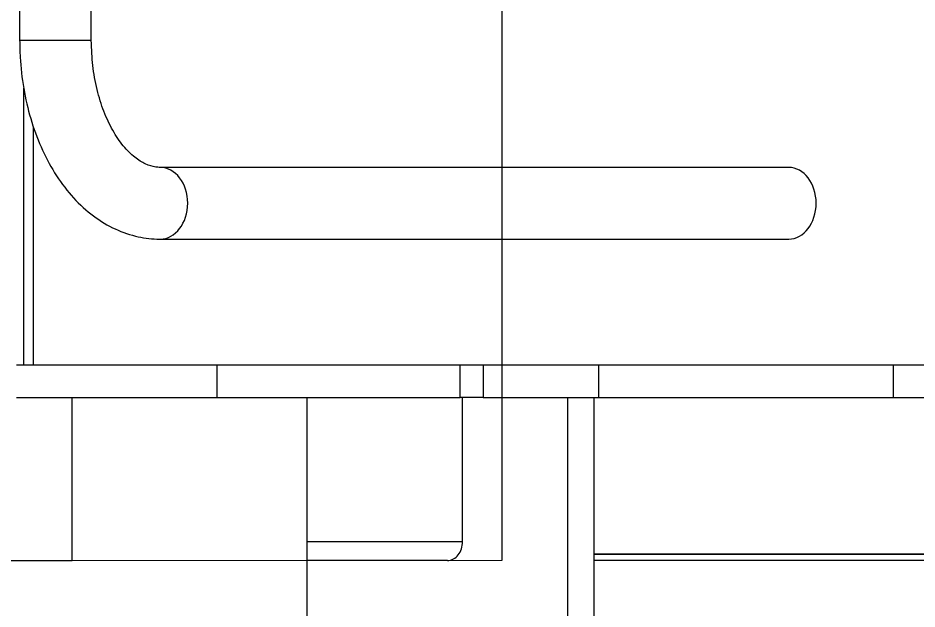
# Model space of a CAD drawing. Extents: x -681219 to -550379, y -242630 to -158199.
# Drawn here: x -602111.4 to -601835.5, y -233571.3 to -233390 of the extents above; entities that cross this region are included whole.
import ezdxf

# ---------------------------------------------------------------- set-up
doc = ezdxf.new("R2010")
doc.units = 0
doc.header["$LTSCALE"] = 1000
doc.linetypes.add('DASHED2', pattern=[9.525, 6.35, -3.175])
doc.layers.get('0').update_dxf_attribs({"linetype": 'CONTINUOUS'})
doc.layers.add('interface', color=251, linetype='DASHED2')

# ---------------------------------------------------------------- blocks, each defined once
blk = doc.blocks.new('CYPJ15001B0001XY_A_CYPJ1000_V_1')
at = {"color": 0, "linetype": 'ByBlock', "lineweight": -2}
for p, q in [((715, 719), (715, 781)), ((725, 719), (725, 781)), ((773, 743.47), (773, 627.15)), ((773, 627.15), (773, 743.47)), ((775, 743.47), (775, 627.15)), ((715, 628.65), (715, 719)), ((725, 719), (715, 719)), ((725, 628.65), (725, 719)), ((654.4, 686.87), (654.4, 494.03)), ((676.4, 494.03), (676.4, 686.87)), ((725, 628.65), (715, 628.65)), ((715, 593.14), (715, 628.65)), ((725, 593.14), (725, 628.65)), ((825, 627.15), (725, 627.15)), ((825, 619.12), (725, 619.12)), ((715, 593.14), (725, 593.14)), ((715, 586.1), (715, 593.14)), ((725, 593.14), (725, 586.1)), ((715, 511.5), (715, 586.1)), ((725, 586.1), (715, 586.1)), ((769.2, 586.79), (725, 586.79)), ((725, 511.5), (725, 586.1)), ((769.2, 539), (769.2, 586.79)), ((775, 582.14), (775, 539)), ((725, 539), (1009, 539)), ((715, 449.88), (715, 511.5)), ((725, 511.5), (715, 511.5)), ((725, 449.88), (725, 511.5)), ((615.4, 472.89), (565.4, 472.89)), ((615.4, 450.89), (615.4, 472.89)), ((775, 466.96), (725, 466.96)), ((775, -447.4), (775, 466.96)), ((715, 455.19), (641.91, 455.19)), ((565.4, 450.89), (615.4, 450.89)), ((715, 452.13), (630.11, 452.13))]:
    blk.add_line(p, q, dxfattribs=at)
blk.add_arc((770.61, 582.02), 4.39, 1.5053, 52.2224, dxfattribs=at)
for centre, major_axis, start_param, end_param in [((665.4, 686.87), (-11, 0), 3.141593, 6.283185), ((769.2, 582.35), (5.8, 0), 0.785398, 1.570796), ((665.4, 494.03), (-11, 0), 3.141593, 6.28263)]:
    blk.add_ellipse(centre, major_axis=major_axis, ratio=0.766044, start_param=start_param, end_param=end_param, dxfattribs=at)
for points, knots in [([(654.4, 494.03), (654.38, 493.53), (654.31, 492.16), (653.56, 489.59), (651.47, 486.19), (648.04, 482.7), (643.21, 479.41), (637.33, 476.63), (630.62, 474.54), (623.07, 473.16), (618.26, 472.97), (615.4, 472.89)], [0, 0, 0, 0, 0.057252, 0.182371, 0.295671, 0.416945, 0.53336, 0.64892, 0.764692, 0.881147, 1, 1, 1, 1]), ([(615.4, 450.89), (617.31, 450.92), (621.96, 451.01), (630.31, 451.98), (639.51, 454.12), (648.25, 457.3), (656.2, 461.47), (663.16, 466.6), (668.87, 472.56), (673.11, 479.22), (675.65, 486.04), (676.36, 491.22), (676.39, 493.64), (676.4, 494.03)], [0, 0, 0, 0, 0.056301, 0.160688, 0.265496, 0.370863, 0.476924, 0.583542, 0.689766, 0.794131, 0.895241, 0.985332, 1, 1, 1, 1])]:
    blk.add_open_spline(points, degree=3, knots=knots, dxfattribs=at)
at = {"layer": 'interface', "ltscale": 10.848644}
for p, q in [((774.94, 599), (-775, 598.94)), ((775, -599.02), (774.94, 599))]:
    blk.add_line(p, q, dxfattribs=at)

msp = doc.modelspace()

# ---------------------------------------------------------------- block references
at = {"color": 4, "rotation": 270}
msp.add_blockref('CYPJ15001B0001XY_A_CYPJ1000_V_1', (-602561.7373, -232781.3953), dxfattribs=at)

doc.saveas('drawing.dxf')
